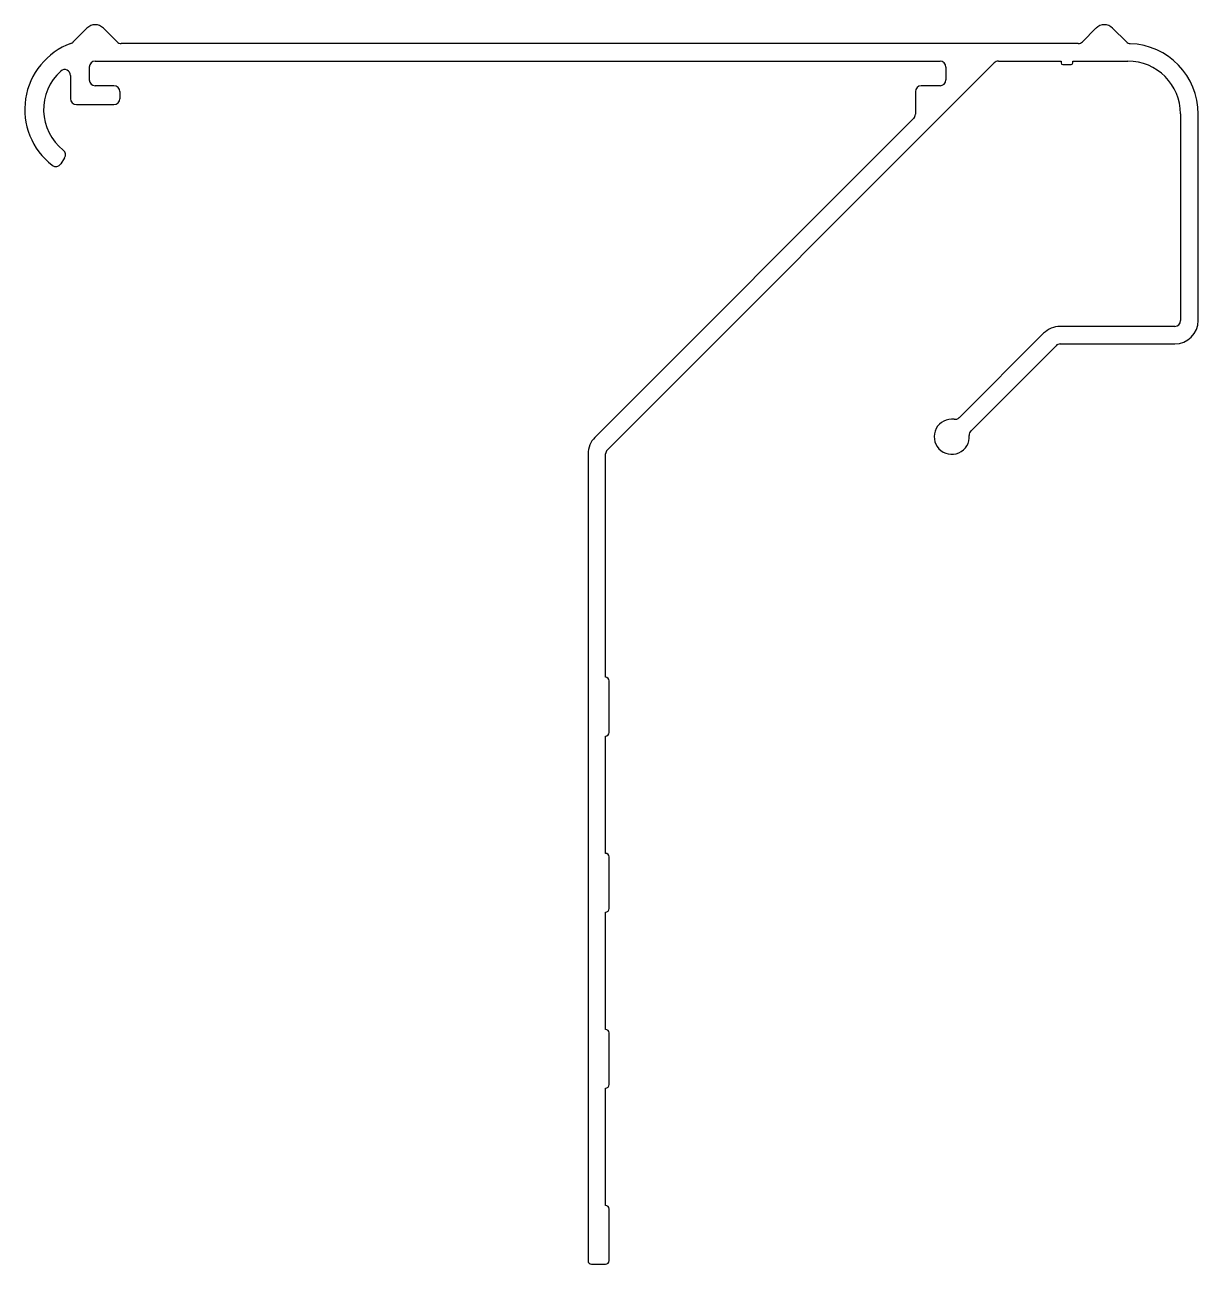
# Model space of a CAD drawing. Extents: x -388 to -288, y 56 to 161.
import ezdxf

# ---------------------------------------------------------------- set-up
doc = ezdxf.new("R2010")
doc.units = 0
doc.layers.get('0').update_dxf_attribs({"linetype": 'CONTINUOUS'})

msp = doc.modelspace()

# ---------------------------------------------------------------- linework, layer by layer
for p, q in [((-382.47, 161.19), (-383.65, 160.01)), ((-379.89, 160.03), (-381.05, 161.19)), ((-297.63, 160.03), (-296.47, 161.19)), ((-295.05, 161.19), (-293.88, 160.03)), ((-297.98, 159.89), (-379.54, 159.89)), ((-382.26, 157.89), (-382.26, 156.79)), ((-381.76, 158.39), (-309.76, 158.39)), ((-338.11, 125.27), (-305.15, 158.24)), ((-309.26, 157.89), (-309.26, 156.79)), ((-304.79, 158.39), (-299.45, 158.39)), ((-299.45, 158.39), (-299.45, 158.24)), ((-299.3, 158.09), (-298.6, 158.09)), ((-298.45, 158.24), (-298.45, 158.39)), ((-298.45, 158.39), (-293.76, 158.39)), ((-383.86, 157.17), (-383.86, 155.19)), ((-380.16, 156.29), (-381.76, 156.29)), ((-379.66, 155.79), (-379.66, 155.19)), ((-311.86, 155.79), (-311.86, 153.86)), ((-309.76, 156.29), (-311.36, 156.29)), ((-383.36, 154.69), (-380.16, 154.69)), ((-312.01, 153.5), (-339.17, 126.33)), ((-289.26, 153.89), (-289.26, 136.29)), ((-287.76, 136.29), (-287.76, 153.88)), ((-384.37, 150.15), (-384.69, 149.64)), ((-300.93, 135.2), (-308.12, 128.01)), ((-289.76, 135.79), (-299.52, 135.79)), ((-307.12, 126.9), (-299.87, 134.14)), ((-299.52, 134.29), (-289.76, 134.29)), ((-339.76, 124.92), (-339.76, 56.19)), ((-338.26, 105.89), (-338.26, 124.92)), ((-337.96, 101.19), (-337.96, 105.59)), ((-338.26, 90.89), (-338.26, 100.89)), ((-337.96, 86.19), (-337.96, 90.59)), ((-338.26, 75.89), (-338.26, 85.89)), ((-337.96, 71.19), (-337.96, 75.59)), ((-338.26, 60.89), (-338.26, 70.89)), ((-337.96, 56.19), (-337.96, 60.59)), ((-339.46, 55.89), (-338.26, 55.89))]:
    msp.add_line(p, q)
for centre, radius, start, end in [((-381.76, 160.49), 1, 45, 135), ((-295.76, 160.49), 1, 45, 135), ((-381.76, 154.27), 6, 110.1581, 232.3946), ((-384, 160.37), 0.5, 290.1581, 315), ((-379.54, 160.39), 0.5, 225, 270), ((-297.98, 160.39), 0.5, 270, 315), ((-293.53, 160.38), 0.5, 225, 267.9814), ((-293.76, 153.88), 6, 0, 87.9814), ((-381.76, 154.27), 4.4, 131.8103, 231.7538), ((-384.36, 157.17), 0.5, 0, 131.8103), ((-381.76, 157.89), 0.5, 90, 180), ((-309.76, 157.89), 0.5, 0, 90), ((-304.79, 157.89), 0.5, 90, 135), ((-299.3, 158.24), 0.15, 180, 270), ((-298.6, 158.24), 0.15, 270, 360), ((-293.76, 153.89), 4.5, 0, 90), ((-381.76, 156.79), 0.5, 180, 270), ((-309.76, 156.79), 0.5, 270, 0), ((-380.16, 155.79), 0.5, 0, 90), ((-311.36, 155.79), 0.5, 90, 180), ((-383.36, 155.19), 0.5, 180, 270), ((-380.16, 155.19), 0.5, 270, 0), ((-312.36, 153.86), 0.5, 315, 360), ((-384.79, 150.42), 0.5, 327.6105, 51.7538), ((-385.12, 149.91), 0.5, 232.3946, 327.6105), ((-289.76, 136.29), 0.5, 270, 360), ((-289.76, 136.29), 2, 270, 360), ((-299.52, 133.79), 2, 90, 135), ((-299.52, 133.79), 0.5, 90, 135), ((-308.76, 126.39), 1.5, 81.8699, 4.4584), ((-308.48, 128.37), 0.5, 261.8699, 315), ((-306.77, 126.54), 0.5, 135, 184.4584), ((-337.76, 124.92), 2, 135, 180), ((-337.76, 124.92), 0.5, 135, 180), ((-338.26, 105.59), 0.3, 0, 90), ((-338.26, 101.19), 0.3, 270, 0), ((-338.26, 90.59), 0.3, 0, 90), ((-338.26, 86.19), 0.3, 270, 0), ((-338.26, 75.59), 0.3, 0, 90), ((-338.26, 71.19), 0.3, 270, 360), ((-338.26, 60.59), 0.3, 0, 90), ((-339.46, 56.19), 0.3, 180, 270), ((-338.26, 56.19), 0.3, 270, 360)]:
    msp.add_arc(centre, radius, start, end)

doc.saveas('drawing.dxf')
